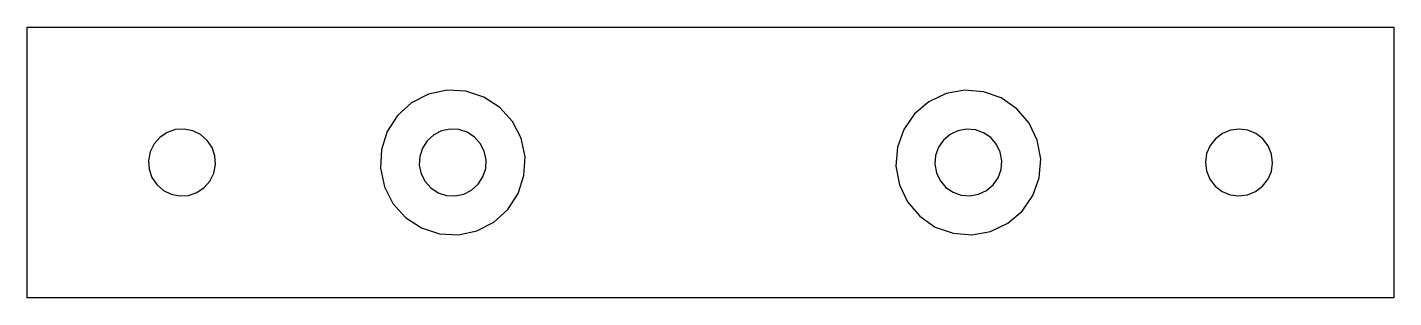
# Model space of a CAD drawing. Extents: x -53 to 53, y -10 to 10.
import ezdxf

# ---------------------------------------------------------------- set-up
doc = ezdxf.new("R2010")
doc.units = 0
doc.layers.get('0').update_dxf_attribs({"linetype": 'CONTINUOUS'})

msp = doc.modelspace()

# ---------------------------------------------------------------- linework, layer by layer
for p, q in [((-53, 10.5), (53, 10.5)), ((-53, -10.5), (-53, 10.5)), ((53, 10.5), (53, -10.5)), ((-21.88, 5.3), (-23.19, 4.64)), ((-20.44, 5.61), (-21.88, 5.3)), ((-18.98, 5.53), (-20.44, 5.61)), ((-17.58, 5.08), (-18.98, 5.53)), ((18.27, 5.35), (16.94, 4.72)), ((19.72, 5.62), (18.27, 5.35)), ((21.18, 5.5), (19.72, 5.62)), ((22.56, 5.01), (21.18, 5.5)), ((-23.19, 4.64), (-24.28, 3.65)), ((-16.35, 4.28), (-17.58, 5.08)), ((-15.36, 3.19), (-16.35, 4.28)), ((16.94, 4.72), (15.83, 3.77)), ((23.77, 4.17), (22.56, 5.01)), ((-24.28, 3.65), (-25.08, 2.42)), ((-14.7, 1.88), (-15.36, 3.19)), ((15.83, 3.77), (14.99, 2.56)), ((24.72, 3.06), (23.77, 4.17)), ((-42.16, 2.33), (-42.72, 1.95)), ((-41.51, 2.55), (-42.16, 2.33)), ((-40.84, 2.59), (-41.51, 2.55)), ((-40.17, 2.46), (-40.84, 2.59)), ((-39.56, 2.17), (-40.17, 2.46)), ((-39.05, 1.72), (-39.56, 2.17)), ((-25.08, 2.42), (-25.53, 1.02)), ((-21.47, 2.14), (-21.98, 1.69)), ((-20.87, 2.45), (-21.47, 2.14)), ((-20.2, 2.59), (-20.87, 2.45)), ((-19.53, 2.56), (-20.2, 2.59)), ((-18.88, 2.35), (-19.53, 2.56)), ((-18.31, 1.98), (-18.88, 2.35)), ((14.99, 2.56), (14.5, 1.18)), ((18.59, 2.18), (18.07, 1.74)), ((19.2, 2.47), (18.59, 2.18)), ((19.87, 2.6), (19.2, 2.47)), ((20.55, 2.54), (19.87, 2.6)), ((21.18, 2.31), (20.55, 2.54)), ((21.74, 1.93), (21.18, 2.31)), ((25.35, 1.73), (24.72, 3.06)), ((39.71, 2.26), (39.17, 1.85)), ((40.34, 2.52), (39.71, 2.26)), ((41.02, 2.6), (40.34, 2.52)), ((41.69, 2.51), (41.02, 2.6)), ((42.31, 2.24), (41.69, 2.51)), ((42.85, 1.83), (42.31, 2.24)), ((-43.17, 1.44), (-43.46, 0.83)), ((-42.72, 1.95), (-43.17, 1.44)), ((-38.67, 1.16), (-39.05, 1.72)), ((-38.45, 0.51), (-38.67, 1.16)), ((-22.35, 1.12), (-22.56, 0.47)), ((-21.98, 1.69), (-22.35, 1.12)), ((-17.86, 1.47), (-18.31, 1.98)), ((-17.55, 0.87), (-17.86, 1.47)), ((-14.39, 0.44), (-14.7, 1.88)), ((14.5, 1.18), (14.38, -0.28)), ((17.69, 1.18), (17.46, 0.55)), ((18.07, 1.74), (17.69, 1.18)), ((22.18, 1.41), (21.74, 1.93)), ((22.47, 0.8), (22.18, 1.41)), ((25.62, 0.28), (25.35, 1.73)), ((38.76, 1.31), (38.49, 0.69)), ((39.17, 1.85), (38.76, 1.31)), ((43.26, 1.29), (42.85, 1.83)), ((43.52, 0.66), (43.26, 1.29)), ((-43.46, 0.83), (-43.59, 0.16)), ((-43.59, 0.16), (-43.55, -0.51)), ((-38.41, -0.16), (-38.45, 0.51)), ((-25.53, 1.02), (-25.61, -0.44)), ((-22.56, 0.47), (-22.59, -0.2)), ((-17.41, 0.2), (-17.55, 0.87)), ((-17.44, -0.47), (-17.41, 0.2)), ((-14.47, -1.02), (-14.39, 0.44)), ((17.46, 0.55), (17.4, -0.13)), ((22.6, 0.13), (22.47, 0.8)), ((22.54, -0.55), (22.6, 0.13)), ((25.5, -1.18), (25.62, 0.28)), ((38.49, 0.69), (38.4, 0.02)), ((38.4, 0.02), (38.48, -0.66)), ((43.6, -0.02), (43.52, 0.66)), ((-43.55, -0.51), (-43.33, -1.16)), ((-38.83, -1.44), (-38.54, -0.83)), ((-38.54, -0.83), (-38.41, -0.16)), ((-25.61, -0.44), (-25.3, -1.88)), ((-22.59, -0.2), (-22.45, -0.87)), ((-22.45, -0.87), (-22.14, -1.47)), ((-17.65, -1.12), (-17.44, -0.47)), ((-14.92, -2.42), (-14.47, -1.02)), ((14.38, -0.28), (14.65, -1.73)), ((17.4, -0.13), (17.53, -0.8)), ((17.53, -0.8), (17.82, -1.41)), ((22.31, -1.18), (22.54, -0.55)), ((38.48, -0.66), (38.74, -1.29)), ((43.24, -1.31), (43.51, -0.69)), ((43.51, -0.69), (43.6, -0.02)), ((-43.33, -1.16), (-42.95, -1.72)), ((-42.95, -1.72), (-42.44, -2.17)), ((-39.84, -2.33), (-39.28, -1.95)), ((-39.28, -1.95), (-38.83, -1.44)), ((-25.3, -1.88), (-24.64, -3.19)), ((-22.14, -1.47), (-21.69, -1.98)), ((-21.69, -1.98), (-21.12, -2.35)), ((-18.53, -2.14), (-18.02, -1.69)), ((-18.02, -1.69), (-17.65, -1.12)), ((14.65, -1.73), (15.28, -3.06)), ((17.82, -1.41), (18.26, -1.93)), ((18.26, -1.93), (18.82, -2.31)), ((21.41, -2.18), (21.93, -1.74)), ((21.93, -1.74), (22.31, -1.18)), ((25.01, -2.56), (25.5, -1.18)), ((38.74, -1.29), (39.15, -1.83)), ((39.15, -1.83), (39.69, -2.24)), ((42.29, -2.26), (42.83, -1.85)), ((42.83, -1.85), (43.24, -1.31)), ((-42.44, -2.17), (-41.83, -2.46)), ((-41.83, -2.46), (-41.16, -2.59)), ((-41.16, -2.59), (-40.49, -2.55)), ((-40.49, -2.55), (-39.84, -2.33)), ((-21.12, -2.35), (-20.47, -2.56)), ((-20.47, -2.56), (-19.8, -2.59)), ((-19.8, -2.59), (-19.13, -2.45)), ((-19.13, -2.45), (-18.53, -2.14)), ((-15.72, -3.65), (-14.92, -2.42)), ((15.28, -3.06), (16.23, -4.17)), ((18.82, -2.31), (19.45, -2.54)), ((19.45, -2.54), (20.13, -2.6)), ((20.13, -2.6), (20.8, -2.47)), ((20.8, -2.47), (21.41, -2.18)), ((24.17, -3.77), (25.01, -2.56)), ((39.69, -2.24), (40.31, -2.51)), ((40.31, -2.51), (40.98, -2.6)), ((40.98, -2.6), (41.66, -2.52)), ((41.66, -2.52), (42.29, -2.26)), ((-24.64, -3.19), (-23.65, -4.28)), ((-16.81, -4.64), (-15.72, -3.65)), ((16.23, -4.17), (17.44, -5.01)), ((23.06, -4.72), (24.17, -3.77)), ((-23.65, -4.28), (-22.42, -5.08)), ((-22.42, -5.08), (-21.02, -5.53)), ((-18.12, -5.3), (-16.81, -4.64)), ((17.44, -5.01), (18.82, -5.5)), ((21.73, -5.35), (23.06, -4.72)), ((-21.02, -5.53), (-19.56, -5.61)), ((-19.56, -5.61), (-18.12, -5.3)), ((18.82, -5.5), (20.28, -5.62)), ((20.28, -5.62), (21.73, -5.35)), ((53, -10.5), (-53, -10.5))]:
    msp.add_line(p, q)

doc.saveas('drawing.dxf')
